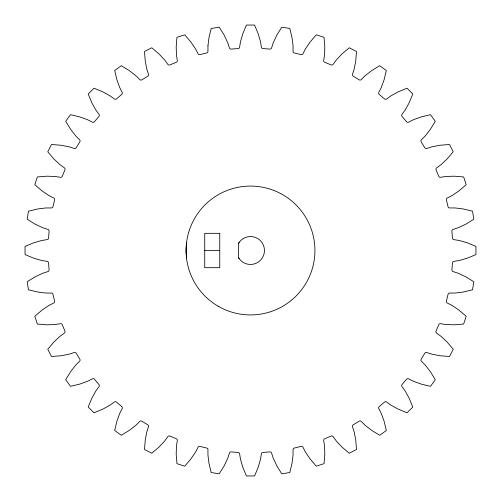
<?xml version="1.0" encoding="UTF-8"?>
<svg xmlns="http://www.w3.org/2000/svg" width="501" height="501" viewBox="0 0 501 501"><rect width="100%" height="100%" fill="white"/><g stroke="black" fill="none" stroke-linecap="round" stroke-linejoin="round"><path stroke-width="0.75" d="M186.604 242.446L186.078 250.5L186.604 258.554M239.127 258.554L238.413 257.476L238.413 243.524L239.127 242.446M204.727 250.5L219.757 250.5M238.413 243.524A13.959 13.959 0 0 1 259.474 239.81A13.959 13.959 0 0 1 259.474 261.19A13.959 13.959 0 0 1 238.413 257.476M207.959 45.81L207.934 50.977A1.685 1.685 0 0 1 206.644 52.981L199.905 54.596A1.685 1.685 0 0 1 197.845 53.4L195.478 48.81L190.894 42.04L184.719 34.819L176.947 37.343L176.195 46.818L176.465 54.985L177.248 60.095A1.685 1.685 0 0 1 176.283 62.274L169.883 64.923A1.685 1.685 0 0 1 167.66 64.065L164.604 59.901L159.017 53.933L151.784 47.77L144.507 51.478L145.246 60.947L146.787 68.975L148.365 73.897A1.685 1.685 0 0 1 147.751 76.202L141.846 79.822A1.685 1.685 0 0 1 139.516 79.321L135.846 75.682L129.396 70.666L121.286 65.706L114.679 70.509L116.89 79.747L119.67 87.437L121.993 92.046A1.685 1.685 0 0 1 121.749 94.42L116.483 98.916A1.685 1.685 0 0 1 114.103 98.791L109.907 95.772L102.749 91.821L93.969 88.195L88.195 93.969L91.821 102.749L95.772 109.907L98.791 114.103A1.685 1.685 0 0 1 98.916 116.483L94.42 121.749A1.685 1.685 0 0 1 92.046 121.993L87.437 119.67L79.747 116.89L70.509 114.679L65.706 121.286L70.666 129.396L75.682 135.846L79.321 139.516A1.685 1.685 0 0 1 79.822 141.846L76.202 147.751A1.685 1.685 0 0 1 73.897 148.365L68.975 146.787L60.947 145.246L51.478 144.507L47.77 151.784L53.933 159.017L59.901 164.604L64.065 167.66A1.685 1.685 0 0 1 64.923 169.883L62.274 176.283A1.685 1.685 0 0 1 60.095 177.248L54.985 176.465L46.818 176.195L37.343 176.947L34.819 184.719L42.04 190.894L48.81 195.478L53.4 197.845A1.685 1.685 0 0 1 54.596 199.905L52.981 206.644A1.685 1.685 0 0 1 50.977 207.934L45.81 207.959L37.7 208.973L28.463 211.197L27.186 219.263L35.283 224.235L42.685 227.704L47.589 229.326A1.685 1.685 0 0 1 49.092 231.174L48.553 238.081A1.685 1.685 0 0 1 46.775 239.672L41.677 240.505L33.824 242.772L25.05 246.417L25.05 254.583L33.824 258.228L41.677 260.495L46.775 261.328A1.685 1.685 0 0 1 48.553 262.919L49.092 269.826A1.685 1.685 0 0 1 47.589 271.674L42.685 273.295L35.283 276.765L27.186 281.737L28.463 289.803L37.7 292.027L45.81 293.041L50.977 293.066A1.685 1.685 0 0 1 52.981 294.356L54.596 301.095A1.685 1.685 0 0 1 53.4 303.155L48.81 305.522L42.04 310.106L34.819 316.281L37.343 324.053L46.818 324.805L54.985 324.535L60.095 323.752A1.685 1.685 0 0 1 62.274 324.717L64.923 331.117A1.685 1.685 0 0 1 64.065 333.34L59.901 336.396L53.933 341.983L47.77 349.216L51.478 356.493L60.947 355.754L68.975 354.213L73.897 352.635A1.685 1.685 0 0 1 76.202 353.249L79.822 359.154A1.685 1.685 0 0 1 79.321 361.484L75.682 365.154L70.666 371.604L65.706 379.714L70.509 386.321L79.747 384.11L87.437 381.33L92.046 379.007A1.685 1.685 0 0 1 94.42 379.251L98.916 384.517A1.685 1.685 0 0 1 98.791 386.897L95.772 391.093L91.821 398.251L88.195 407.031L93.969 412.805L102.749 409.179L109.907 405.228L114.103 402.209A1.685 1.685 0 0 1 116.483 402.084L121.749 406.58A1.685 1.685 0 0 1 121.993 408.954L119.67 413.563L116.89 421.253L114.679 430.491L121.286 435.294L129.396 430.334L135.846 425.318L139.516 421.679A1.685 1.685 0 0 1 141.846 421.178L147.751 424.798A1.685 1.685 0 0 1 148.365 427.102L146.787 432.025L145.246 440.053L144.507 449.522L151.784 453.23L159.017 447.067L164.604 441.099L167.66 436.935A1.685 1.685 0 0 1 169.883 436.077L176.283 438.726A1.685 1.685 0 0 1 177.248 440.905L176.465 446.015L176.195 454.182L176.947 463.657L184.719 466.18L190.894 458.96L195.478 452.19L197.845 447.6A1.685 1.685 0 0 1 199.905 446.404L206.644 448.019A1.685 1.685 0 0 1 207.934 450.023L207.959 455.19L208.973 463.3L211.197 472.537L219.263 473.814L224.235 465.717L227.704 458.315L229.326 453.411A1.685 1.685 0 0 1 231.174 451.908L238.081 452.447A1.685 1.685 0 0 1 239.672 454.225L240.505 459.323L242.772 467.176L246.417 475.95L254.583 475.95L258.228 467.176L260.495 459.323L261.328 454.225A1.685 1.685 0 0 1 262.919 452.447L269.826 451.908A1.685 1.685 0 0 1 271.674 453.411L273.295 458.315L276.765 465.717L281.737 473.814L289.803 472.537L292.027 463.3L293.041 455.19L293.066 450.023A1.685 1.685 0 0 1 294.356 448.019L301.095 446.404A1.685 1.685 0 0 1 303.155 447.6L305.522 452.19L310.106 458.96L316.281 466.18L324.053 463.657L324.805 454.182L324.535 446.015L323.752 440.905A1.685 1.685 0 0 1 324.717 438.726L331.117 436.077A1.685 1.685 0 0 1 333.34 436.935L336.396 441.099L341.983 447.067L349.216 453.23L356.493 449.522L355.754 440.053L354.213 432.025L352.635 427.102A1.685 1.685 0 0 1 353.249 424.798L359.154 421.178A1.685 1.685 0 0 1 361.484 421.679L365.154 425.318L371.604 430.334L379.714 435.294L386.321 430.491L384.11 421.253L381.33 413.563L379.007 408.954A1.685 1.685 0 0 1 379.251 406.58L384.517 402.084A1.685 1.685 0 0 1 386.897 402.209L391.093 405.228L398.251 409.179L407.031 412.805L412.805 407.031L409.179 398.251L405.228 391.093L402.209 386.897A1.685 1.685 0 0 1 402.084 384.517L406.58 379.251A1.685 1.685 0 0 1 408.954 379.007L413.563 381.33L421.253 384.11L430.491 386.321L435.294 379.714L430.334 371.604L425.318 365.154L421.679 361.484A1.685 1.685 0 0 1 421.178 359.154L424.798 353.249A1.685 1.685 0 0 1 427.102 352.635L432.025 354.213L440.053 355.754L449.522 356.493L453.23 349.216L447.067 341.983L441.099 336.396L436.935 333.34A1.685 1.685 0 0 1 436.077 331.117L438.726 324.717A1.685 1.685 0 0 1 440.905 323.752L446.015 324.535L454.182 324.805L463.657 324.053L466.18 316.281L458.96 310.106L452.19 305.522L447.6 303.155A1.685 1.685 0 0 1 446.404 301.095L448.019 294.356A1.685 1.685 0 0 1 450.023 293.066L455.19 293.041L463.3 292.027L472.537 289.803L473.814 281.737L465.717 276.765L458.315 273.295L453.411 271.674A1.685 1.685 0 0 1 451.908 269.826L452.447 262.919A1.685 1.685 0 0 1 454.225 261.328L459.323 260.495L467.176 258.228L475.95 254.583L475.95 246.417L467.176 242.772L459.323 240.505L454.225 239.672A1.685 1.685 0 0 1 452.447 238.081L451.908 231.174A1.685 1.685 0 0 1 453.411 229.326L458.315 227.704L465.717 224.235L473.814 219.263L472.537 211.197L463.3 208.973L455.19 207.959L450.023 207.934A1.685 1.685 0 0 1 448.019 206.644L446.404 199.905A1.685 1.685 0 0 1 447.6 197.845L452.19 195.478L458.96 190.894L466.18 184.719L463.657 176.947L454.182 176.195L446.015 176.465L440.905 177.248A1.685 1.685 0 0 1 438.726 176.283L436.077 169.883A1.685 1.685 0 0 1 436.935 167.66L441.099 164.604L447.067 159.017L453.23 151.784L449.522 144.507L440.053 145.246L432.025 146.787L427.102 148.365A1.685 1.685 0 0 1 424.798 147.751L421.178 141.846A1.685 1.685 0 0 1 421.679 139.516L425.318 135.846L430.334 129.396L435.294 121.286L430.491 114.679L421.253 116.89L413.563 119.67L408.954 121.993A1.685 1.685 0 0 1 406.58 121.749L402.084 116.483A1.685 1.685 0 0 1 402.209 114.103L405.228 109.907L409.179 102.749L412.805 93.969L407.031 88.195L398.251 91.821L391.093 95.772L386.897 98.791A1.685 1.685 0 0 1 384.517 98.916L379.251 94.42A1.685 1.685 0 0 1 379.007 92.046L381.33 87.437L384.11 79.747L386.321 70.509L379.714 65.706L371.604 70.666L365.154 75.682L361.484 79.321A1.685 1.685 0 0 1 359.154 79.822L353.249 76.202A1.685 1.685 0 0 1 352.635 73.897L354.213 68.975L355.754 60.947L356.493 51.478L349.216 47.77L341.983 53.933L336.396 59.901L333.34 64.065A1.685 1.685 0 0 1 331.117 64.923L324.717 62.274A1.685 1.685 0 0 1 323.752 60.095L324.535 54.985L324.805 46.818L324.053 37.343L316.281 34.819L310.106 42.04L305.522 48.81L303.155 53.4A1.685 1.685 0 0 1 301.095 54.596L294.356 52.981A1.685 1.685 0 0 1 293.066 50.977L293.041 45.81L292.027 37.7L289.803 28.463L281.737 27.186L276.765 35.283L273.295 42.685L271.674 47.589A1.685 1.685 0 0 1 269.826 49.092L262.919 48.553A1.685 1.685 0 0 1 261.328 46.775L260.495 41.677L258.228 33.824L254.583 25.05L246.417 25.05L242.772 33.824L240.505 41.677L239.672 46.775A1.685 1.685 0 0 1 238.081 48.553L231.174 49.092A1.685 1.685 0 0 1 229.326 47.589L227.704 42.685L224.235 35.283L219.263 27.186L211.197 28.463L208.973 37.7L207.959 45.81M219.757 233.322L204.727 233.322L204.727 267.678L219.757 267.678L219.757 233.322M218.286 306.293A64.422 64.422 0 0 0 314.922 250.5A64.422 64.422 0 0 0 218.286 194.707A64.422 64.422 0 0 0 218.286 306.293"/></g></svg>
